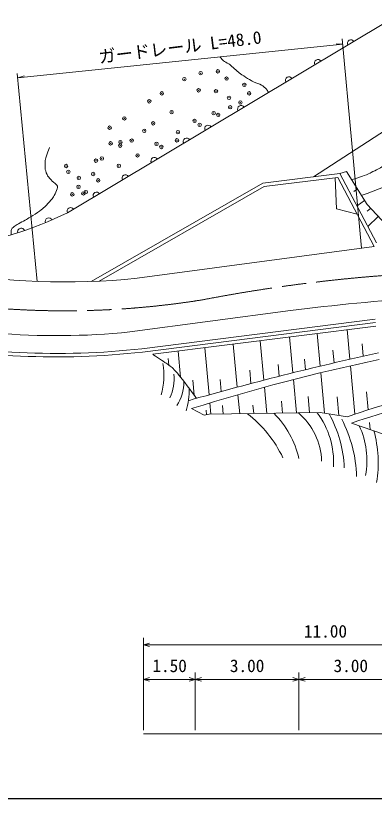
# Model space of a CAD drawing. Units: millimetres, scale not verified. Extents: x 40000 to 680000, y 20000 to 380000.
# Drawn here: x 114914 to 166805, y 205000 to 318379 of the extents above; entities that cross this region are included whole.
import ezdxf
from ezdxf.enums import TextEntityAlignment as Align

# ---------------------------------------------------------------- set-up
doc = ezdxf.new("R2010")
doc.units = ezdxf.units.MM
doc.header["$LTSCALE"] = 1000
doc.header["$PDMODE"] = 32
doc.header["$PDSIZE"] = 500
doc.linetypes.add('CHAIN', pattern=[18.5, 12, -1.5, 3.5, -1.5])
for name, color, linetype, lineweight in [('M-BMK', 2, 'CHAIN', 13), ('M-STR-HTXT', 7, 'Continuous', 13), ('M-TTL-BAND', 7, 'Continuous', 25), ('M-WORK', 1, 'Continuous', 13)]:
    doc.layers.add(name, color=color, linetype=linetype, lineweight=lineweight)
doc.styles.add('ＭＳ ゴシック', font='')
doc.styles.get('ＭＳ ゴシック').set_extended_font_data('MS Gothic')

msp = doc.modelspace()

# ---------------------------------------------------------------- linework, layer by layer
at = {"layer": 'M-BMK'}
for centre, radius, start, end in [((185486, 52743), 228651, 93.79382, 100.95297), ((122010, 401138), 125517, 256.88221, 279.18305)]:
    msp.add_arc(centre, radius, start, end, dxfattribs=at)
at = {"layer": 'M-STR-HTXT'}
for p, q in [((162242, 314237), (161262, 314318)), ((162171, 315007), (164955, 284701)), ((115144, 310023), (118043, 279871))]:
    msp.add_line(p, q, dxfattribs=at)
msp.add_lwpolyline([(162242, 314237), (115206, 309380), (116148, 309662)], dxfattribs=at)
at = {"layer": 'M-TTL-BAND'}
msp.add_line((40000, 205000), (579000, 205000), dxfattribs=at)
at = {"layer": 'M-WORK'}
for p, q in [((170071, 318379), (122435, 289822)), ((157993, 295030), (177387, 307617)), ((164346, 293263), (163846, 292890)), ((165377, 291602), (164310, 290807)), ((166270, 290450), (165761, 290071)), ((165870, 287855), (167377, 289277)), ((166805, 284949), (132485, 280337)), ((154669, 275687), (131422, 272563)), ((166949, 274419), (133182, 270136)), ((166995, 273920), (133271, 269643)), ((167041, 273422), (134738, 269325)), ((158987, 267608), (158548, 272345)), ((163263, 268609), (162866, 272892)), ((150816, 265575), (150286, 271297)), ((155029, 266643), (154547, 271837)), ((142910, 263454), (142278, 270281)), ((146969, 264562), (146391, 270803)), ((160984, 268081), (160813, 269923)), ((165211, 269050), (165044, 270849)), ((138781, 266009), (138430, 269793)), ((137069, 267768), (136983, 268695)), ((153037, 266143), (152880, 267841)), ((156857, 267094), (156714, 268634)), ((164000, 260652), (163351, 267657)), ((148960, 265090), (148781, 267015)), ((159620, 260776), (159076, 266651)), ((140754, 263402), (140551, 265593)), ((144645, 263932), (144484, 265659)), ((155568, 260825), (155120, 265662)), ((151262, 260763), (150911, 264546)), ((147327, 260706), (147071, 263470)), ((157436, 260852), (157216, 263225)), ((161690, 260460), (161439, 263175)), ((165930, 261287), (165690, 263882)), ((143171, 260646), (143020, 262276)), ((149363, 260735), (149251, 261949)), ((153533, 260795), (153372, 262533)), ((142543, 260572), (142484, 261210)), ((144947, 260672), (144833, 261897)), ((166195, 258432), (166103, 259423)), ((133400, 214853), (133400, 228239)), ((133400, 227239), (134300, 227489)), ((133400, 227239), (188400, 227239)), ((133400, 227239), (134300, 226989)), ((133400, 222239), (134300, 222489)), ((133400, 222239), (140900, 222239)), ((133400, 222239), (134300, 221989)), ((140900, 222239), (140000, 222489)), ((140900, 222239), (140000, 221989)), ((140900, 214853), (140900, 223239)), ((140900, 222239), (141800, 222489)), ((140900, 222239), (155900, 222239)), ((140900, 222239), (141800, 221989)), ((155900, 222239), (155000, 222489)), ((155900, 222239), (155000, 221989)), ((155900, 214853), (155900, 223239)), ((155900, 222239), (156800, 222489)), ((155900, 222239), (170900, 222239)), ((155900, 222239), (156800, 221989)), ((133400, 214353), (140900, 214353)), ((140900, 214353), (155900, 214353)), ((155900, 214353), (170900, 214353))]:
    msp.add_line(p, q, dxfattribs=at)
for points in [[(167120, 285489), (161828, 295505), (150683, 294124), (125850, 279872)], [(166805, 284949), (161530, 294934), (150854, 293612), (127002, 279922)], [(161155, 294887), (161345, 290375), (164331, 289633)], [(229148, 279461), (226993, 279885), (225175, 279191), (207119, 287395), (199437, 289292), (180418, 290542), (168527, 288059), (165750, 291001), (162775, 295793), (161828, 295505)], [(162915, 260272), (158982, 260874), (142924, 260642), (142177, 260504), (140348, 261454)], [(163521, 259357), (172884, 256117), (174752, 254641)]]:
    msp.add_lwpolyline(points, dxfattribs=at)
for centre, radius, start, end in [((163407, 314384), 500, 30.94221, 210.94221), ((158634, 311523), 500, 30.94221, 210.94221), ((154453, 309016), 500, 30.94221, 210.94221), ((147524, 304862), 500, 30.94221, 210.94221), ((142756, 302004), 500, 30.94221, 210.94221), ((139650, 300142), 500, 30.94221, 210.94221), ((154918, 323954), 33148, 287.54995, 312.9759), ((134979, 297342), 500, 30.94221, 210.94221), ((130798, 294835), 500, 30.94221, 210.94221), ((126616, 292328), 500, 30.94221, 210.94221), ((122864, 290079), 500, 30.94221, 210.94221), ((121940, 383170), 103372, 244.18767, 275.85509), ((98478, 338997), 54700, 260.4323, 295.97444), ((119702, 288575), 500, 23.86512, 201.79096), ((115700, 287096), 500, 16.67435, 200.04133), ((207515, -166075), 444912, 94.33463, 96.82157), ((120877, 375395), 103372, 254.21379, 275.85509), ((120997, 378206), 108754, 257.75161, 276.43281), ((120719, 382093), 113148, 258.44597, 276.36893), ((264949, -175611), 455710, 102.36021, 105.92633), ((126377, 266159), 9982, 344.17677, 10.45568), ((229944, -25049), 300185, 102.00796, 107.36573), ((131638, 265721), 6205, 334.36369, 6.83984), ((132767, 265404), 6497, 327.23298, 359.80654), ((192050, 178725), 86595, 88.82813, 109.6602), ((129116, 264161), 10897, 343.83, 1.2366), ((192166, 177637), 86595, 88.82813, 109.31705), ((142699, 251205), 13542, 12.91062, 44.97656), ((149811, 253643), 9363, 1.16943, 50.11828), ((148979, 253713), 11930, 356.76999, 36.84521), ((137258, 246463), 18124, 25.72645, 51.88191), ((145721, 252400), 16729, 1.63013, 29.66017), ((145416, 251175), 18818, 1.35595, 27.68127), ((153545, 253902), 12191, 350.00307, 24.58116), ((149901, 253586), 17466, 350.68901, 15.46846)]:
    msp.add_arc(centre, radius, start, end, dxfattribs=at)
for points, knots in [([(144454, 312400), (144573, 312247), (144990, 311834), (145145, 311715), (145283, 311609), (145766, 311392), (145905, 311285), (146191, 311066), (146971, 310311), (147260, 310095), (147620, 309827), (148751, 309089), (149144, 308872), (149401, 308731), (150244, 308455), (150499, 308311), (150659, 308221), (151086, 307863), (151194, 307716), (151265, 307618), (151374, 307441), (151491, 307240)], [0, 0, 0, 0, 1, 1, 1, 2, 2, 2, 3, 3, 3, 4, 4, 4, 5, 5, 5, 6, 6, 6, 7, 7, 7, 7]), ([(176521, 301460), (175991, 301114), (174373, 300123), (173824, 299808), (173370, 299547), (171967, 298842), (171511, 298585), (170816, 298194), (168767, 296961), (168073, 296569), (167702, 296359), (166572, 295763), (166189, 295577), (165978, 295475), (165329, 295205), (165108, 295128), (164804, 295023), (164081, 294794), (163505, 294618)], [0, 0, 0, 0, 1, 1, 1, 2, 2, 2, 3, 3, 3, 4, 4, 4, 5, 5, 5, 6, 6, 6, 6]), ([(114280, 286629), (114255, 286736), (114242, 287072), (114259, 287181), (114273, 287267), (114371, 287517), (114427, 287584), (114520, 287693), (114860, 287961), (114982, 288036), (115303, 288235), (116313, 288753), (116635, 288952), (117076, 289224), (118395, 290053), (118793, 290385), (119132, 290668), (120049, 291637), (120294, 292004), (120494, 292302), (121003, 293299), (120986, 293657), (120975, 293878), (120328, 294254), (120176, 294416), (120039, 294562), (119643, 295020), (119541, 295193), (119446, 295355), (119234, 295885), (119204, 296070), (119162, 296330), (119138, 297127), (119187, 297386), (119261, 297780), (119637, 298930), (119811, 299291)], [0, 0, 0, 0, 1, 1, 1, 2, 2, 2, 3, 3, 3, 4, 4, 4, 5, 5, 5, 6, 6, 6, 7, 7, 7, 8, 8, 8, 9, 9, 9, 10, 10, 10, 11, 11, 11, 12, 12, 12, 12]), ([(134738, 269325), (135129, 269071), (136292, 268298), (136678, 268036), (136831, 267932), (137296, 267619), (137433, 267493), (137671, 267273), (138341, 266566), (138543, 266313), (139048, 265679), (140363, 263938), (141092, 262944)], [0, 0, 0, 0, 1, 1, 1, 2, 2, 2, 3, 3, 3, 4, 4, 4, 4])]:
    msp.add_open_spline(points, degree=3, knots=knots, dxfattribs=at)
for p in [(141672, 310046), (144175, 310305), (139311, 309172), (145426, 309267), (148000, 308346), (136053, 307118), (141389, 307567), (143891, 307425), (148684, 307118), (134249, 305971), (145780, 306481), (145946, 305111), (147433, 305796), (137470, 304403), (143561, 304261), (144222, 304002), (130637, 303492), (134816, 302783), (140799, 303128), (141531, 302561), (128512, 302146), (133517, 301697), (138390, 301499), (131699, 300281), (138249, 300318), (128654, 299879), (130047, 299549), (130070, 300068), (135288, 299809), (135996, 299360), (132549, 298132), (126529, 297377), (127379, 297684), (122208, 296598), (122539, 295748), (129834, 296621), (124050, 294874), (126127, 295441), (124003, 293576), (126859, 294520), (123105, 292489), (124711, 292631), (125065, 292820)]:
    msp.add_point(p, dxfattribs=at)

# ---------------------------------------------------------------- texts
at = {"layer": 'M-STR-HTXT', "style": 'ＭＳ ゴシック'}
msp.add_text('ガードレール L=48.0', height=1833, rotation=7, dxfattribs=at).set_placement((138863, 312381), align=Align.BOTTOM_CENTER)
at = {"layer": 'M-WORK', "style": 'ＭＳ ゴシック'}
for s, p in [('11.00', (159739, 227739)), ('1.50', (137188, 222739)), ('3.00', (148400, 222739)), ('3.00', (163400, 222739))]:
    msp.add_text(s, height=1833, dxfattribs=at).set_placement(p, align=Align.BOTTOM_CENTER)

doc.saveas('drawing.dxf')
